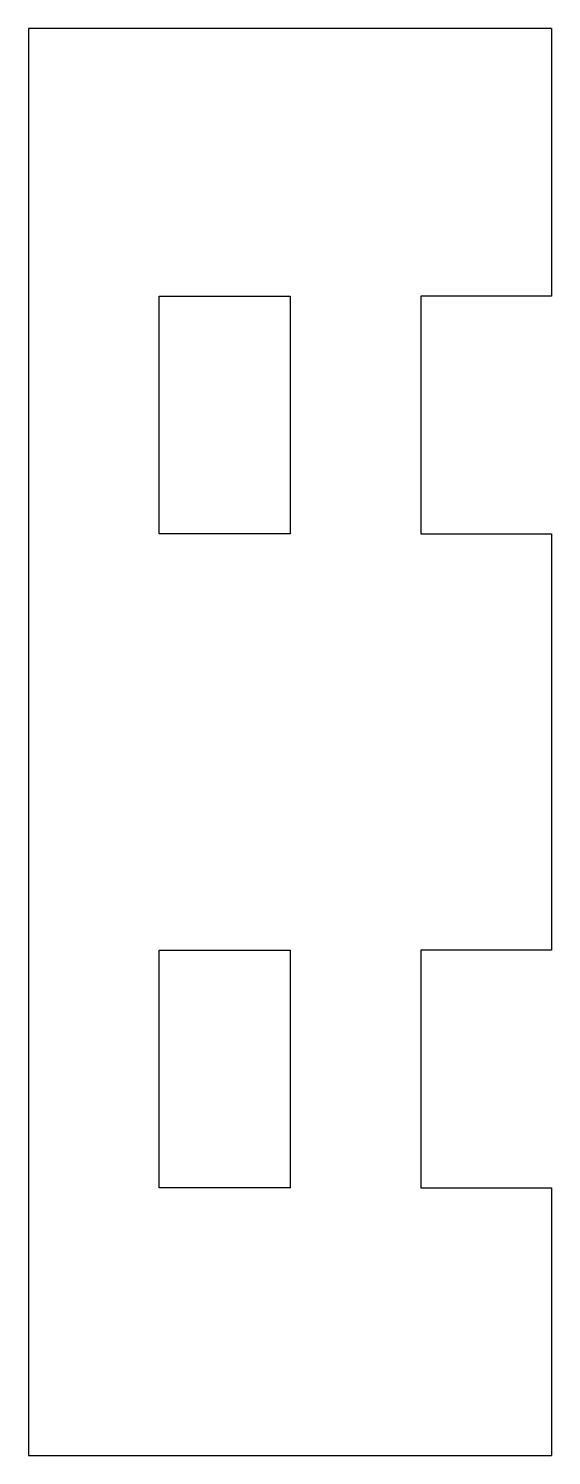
# Model space of a CAD drawing. Extents: x 0 to 13.2, y 0 to 36.
import ezdxf

# ---------------------------------------------------------------- set-up
doc = ezdxf.new("R2010")
doc.units = 0
doc.layers.add('Sketch033', color=7, linetype='CONTINUOUS')

msp = doc.modelspace()

# ---------------------------------------------------------------- linework, layer by layer
at = {"layer": 'Sketch033'}
for p, q in [((13.2, 36), (0, 36)), ((0, 36), (0, 0)), ((13.2, 36), (13.2, 29.25)), ((3.3, 29.25), (6.6, 29.25)), ((3.3, 23.25), (3.3, 29.25)), ((6.6, 29.25), (6.6, 23.25)), ((9.9, 29.25), (9.9, 23.25)), ((13.2, 29.25), (9.9, 29.25)), ((6.6, 23.25), (3.3, 23.25)), ((9.9, 23.25), (13.2, 23.25)), ((13.2, 23.25), (13.2, 12.75)), ((3.3, 12.75), (6.6, 12.75)), ((3.3, 6.75), (3.3, 12.75)), ((6.6, 12.75), (6.6, 6.75)), ((9.9, 12.75), (9.9, 6.75)), ((13.2, 12.75), (9.9, 12.75)), ((6.6, 6.75), (3.3, 6.75)), ((9.9, 6.75), (13.2, 6.75)), ((13.2, 6.75), (13.2, 0)), ((0, 0), (13.2, 0))]:
    msp.add_line(p, q, dxfattribs=at)

doc.saveas('drawing.dxf')
